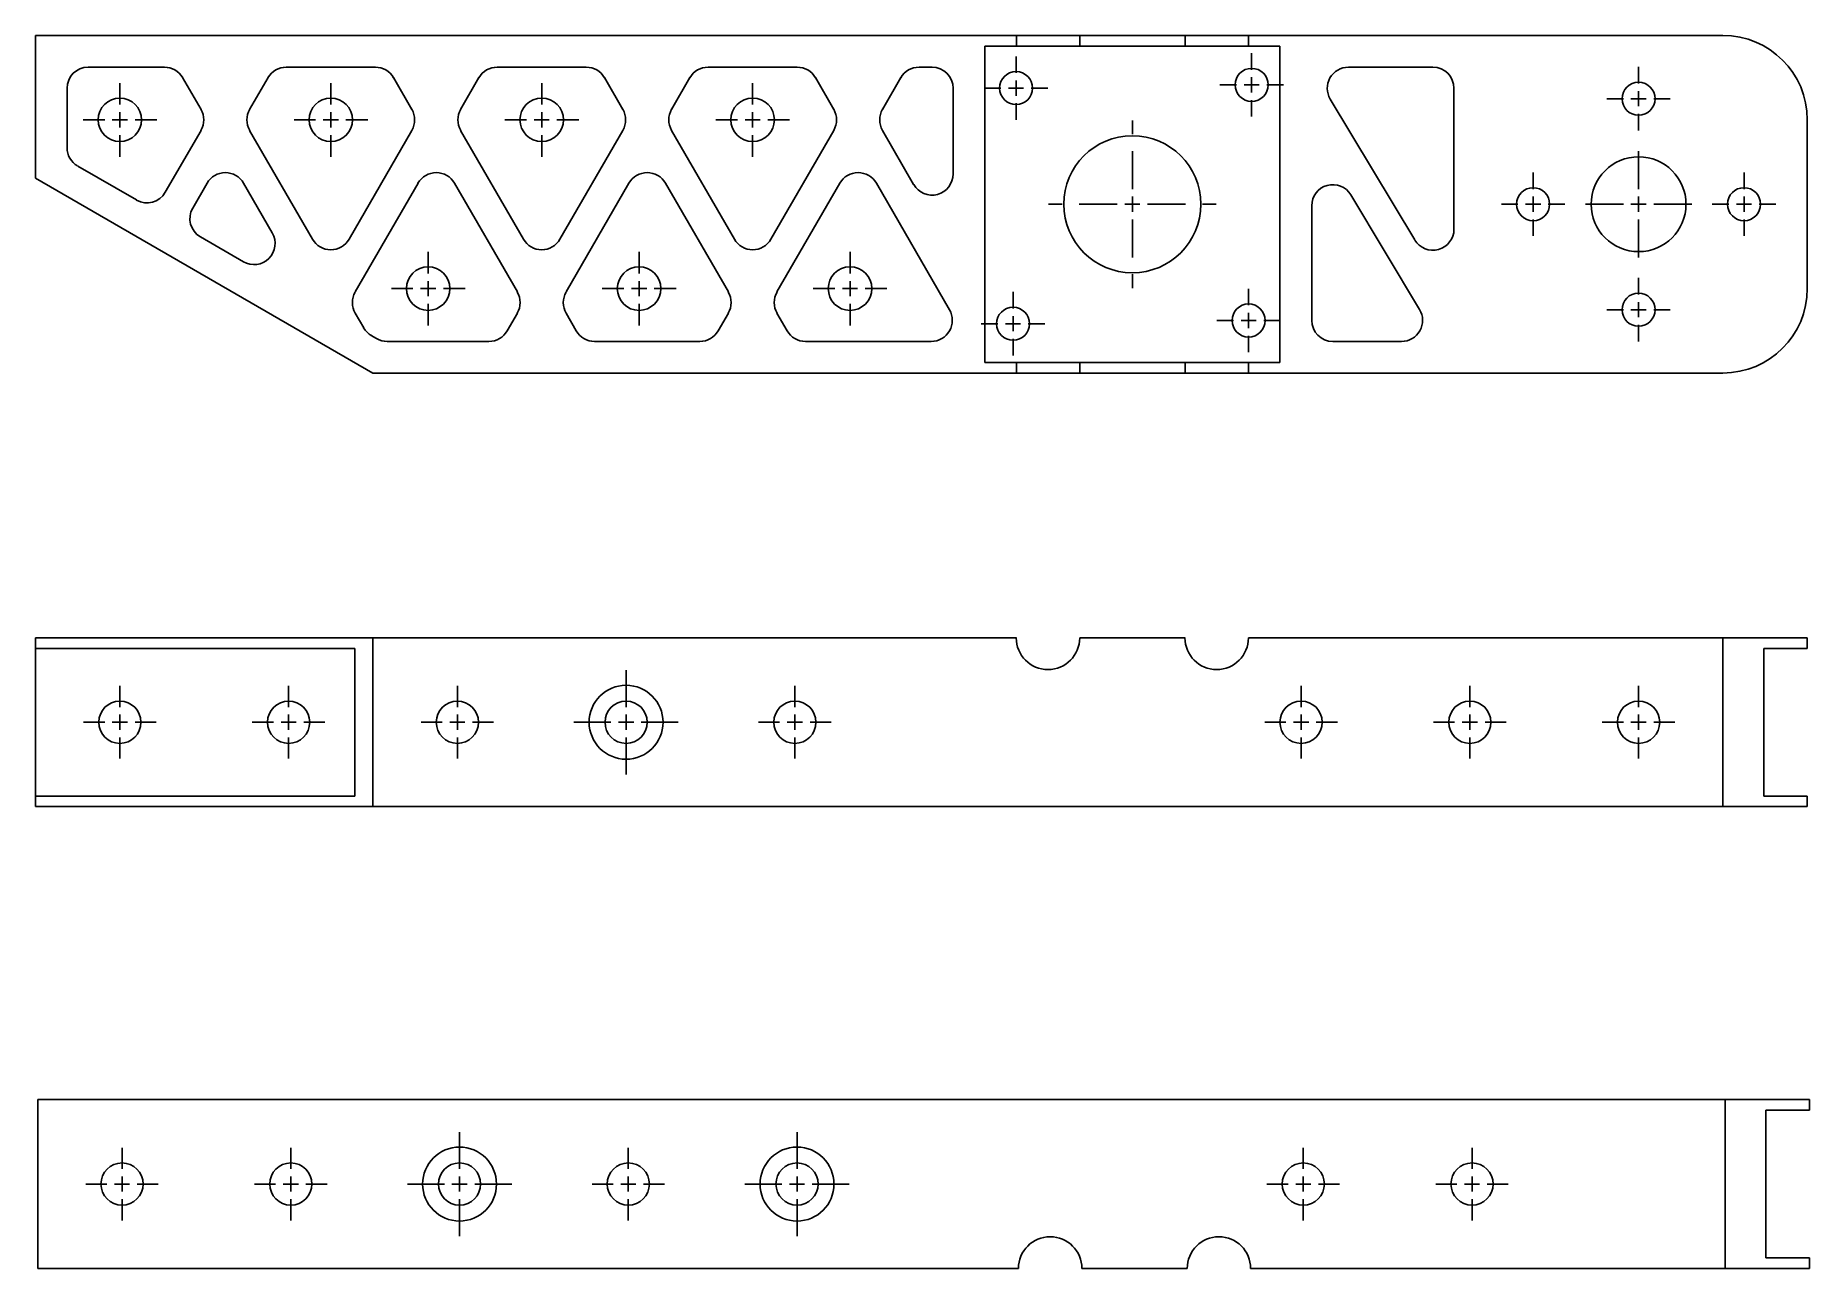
# Model space of a CAD drawing. Extents: x 0.5 to 11, y 0.8 to 8.1.
import ezdxf

# ---------------------------------------------------------------- set-up
doc = ezdxf.new("R2010")
doc.units = 0
doc.header["$LTSCALE"] = 0.5
doc.header["$MEASUREMENT"] = 0
doc.linetypes.add('CENTER', pattern=[0.72, 0.45, -0.09, 0.09, -0.09])
for name, color, linetype in [('CENTERMARKS', 7, 'CONTINUOUS'), ('TANGENT_LINES', 7, 'CONTINUOUS'), ('VISIBLE', 7, 'CONTINUOUS')]:
    doc.layers.add(name, color=color, linetype=linetype)

msp = doc.modelspace()

# ---------------------------------------------------------------- linework, layer by layer
at = {"layer": 'CENTERMARKS', "linetype": 'CENTER'}
for p, q in [((6.336, 7.843), (6.336, 7.941)), ((7.732, 7.862), (7.732, 7.96)), ((1.025, 7.655), (1.025, 7.783)), ((2.275, 7.655), (2.275, 7.783)), ((3.525, 7.655), (3.525, 7.783)), ((4.775, 7.655), (4.775, 7.783)), ((10.025, 7.78), (10.025, 7.878)), ((6.246, 7.753), (6.148, 7.753)), ((6.426, 7.753), (6.524, 7.753)), ((7.642, 7.772), (7.544, 7.772)), ((7.732, 7.682), (7.732, 7.584)), ((7.822, 7.772), (7.92, 7.772)), ((9.935, 7.69), (9.837, 7.69)), ((10.115, 7.69), (10.213, 7.69)), ((6.336, 7.663), (6.336, 7.565)), ((10.025, 7.6), (10.025, 7.502)), ((0.935, 7.565), (0.807, 7.565)), ((1.025, 7.475), (1.025, 7.346)), ((1.115, 7.565), (1.244, 7.565)), ((2.185, 7.565), (2.057, 7.565)), ((2.275, 7.475), (2.275, 7.346)), ((2.365, 7.565), (2.494, 7.565)), ((3.435, 7.565), (3.307, 7.565)), ((3.525, 7.475), (3.525, 7.346)), ((3.615, 7.565), (3.744, 7.565)), ((4.685, 7.565), (4.557, 7.565)), ((4.775, 7.475), (4.775, 7.346)), ((4.865, 7.565), (4.994, 7.565)), ((7.025, 7.155), (7.025, 7.561)), ((10.025, 7.155), (10.025, 7.436)), ((9.4, 7.155), (9.4, 7.253)), ((10.65, 7.155), (10.65, 7.253)), ((6.935, 7.065), (6.529, 7.065)), ((7.115, 7.065), (7.521, 7.065)), ((9.31, 7.065), (9.212, 7.065)), ((9.49, 7.065), (9.588, 7.065)), ((9.935, 7.065), (9.654, 7.065)), ((10.115, 7.065), (10.396, 7.065)), ((10.56, 7.065), (10.462, 7.065)), ((10.74, 7.065), (10.838, 7.065)), ((7.025, 6.975), (7.025, 6.568)), ((9.4, 6.975), (9.4, 6.877)), ((10.025, 6.975), (10.025, 6.693)), ((10.65, 6.975), (10.65, 6.877)), ((2.852, 6.655), (2.852, 6.783)), ((4.102, 6.655), (4.102, 6.783)), ((5.352, 6.655), (5.352, 6.783)), ((10.025, 6.53), (10.025, 6.628)), ((2.762, 6.565), (2.634, 6.565)), ((2.942, 6.565), (3.071, 6.565)), ((4.012, 6.565), (3.884, 6.565)), ((4.192, 6.565), (4.321, 6.565)), ((5.262, 6.565), (5.134, 6.565)), ((5.442, 6.565), (5.571, 6.565)), ((6.318, 6.447), (6.318, 6.545)), ((7.714, 6.466), (7.714, 6.564)), ((2.852, 6.475), (2.852, 6.346)), ((4.102, 6.475), (4.102, 6.346)), ((5.352, 6.475), (5.352, 6.346)), ((9.935, 6.44), (9.837, 6.44)), ((10.115, 6.44), (10.213, 6.44)), ((6.228, 6.357), (6.13, 6.357)), ((6.408, 6.357), (6.506, 6.357)), ((7.624, 6.376), (7.526, 6.376)), ((7.804, 6.376), (7.902, 6.376)), ((10.025, 6.35), (10.025, 6.252)), ((6.318, 6.267), (6.318, 6.169)), ((7.714, 6.286), (7.714, 6.188)), ((1.025, 4.086), (1.025, 4.211)), ((2.025, 4.086), (2.025, 4.211)), ((3.025, 4.086), (3.025, 4.211)), ((4.025, 4.086), (4.025, 4.305)), ((5.025, 4.086), (5.025, 4.211)), ((8.025, 4.086), (8.025, 4.211)), ((9.025, 4.086), (9.025, 4.211)), ((10.025, 4.086), (10.025, 4.211)), ((0.935, 3.996), (0.81, 3.996)), ((1.115, 3.996), (1.24, 3.996)), ((1.935, 3.996), (1.81, 3.996)), ((2.115, 3.996), (2.24, 3.996)), ((2.935, 3.996), (2.81, 3.996)), ((3.115, 3.996), (3.24, 3.996)), ((3.935, 3.996), (3.716, 3.996)), ((4.115, 3.996), (4.334, 3.996)), ((4.935, 3.996), (4.81, 3.996)), ((5.115, 3.996), (5.24, 3.996)), ((7.935, 3.996), (7.81, 3.996)), ((8.115, 3.996), (8.24, 3.996)), ((8.935, 3.996), (8.81, 3.996)), ((9.115, 3.996), (9.24, 3.996)), ((9.935, 3.996), (9.81, 3.996)), ((10.115, 3.996), (10.24, 3.996)), ((1.025, 3.906), (1.025, 3.781)), ((2.025, 3.906), (2.025, 3.781)), ((3.025, 3.906), (3.025, 3.781)), ((4.025, 3.906), (4.025, 3.687)), ((5.025, 3.906), (5.025, 3.781)), ((8.025, 3.906), (8.025, 3.781)), ((9.025, 3.906), (9.025, 3.781)), ((10.025, 3.906), (10.025, 3.781)), ((1.038, 1.35), (1.038, 1.475)), ((2.038, 1.35), (2.038, 1.475)), ((3.038, 1.35), (3.038, 1.568)), ((4.038, 1.35), (4.038, 1.475)), ((5.038, 1.35), (5.038, 1.568)), ((8.038, 1.35), (8.038, 1.475)), ((9.038, 1.35), (9.038, 1.475)), ((0.948, 1.26), (0.823, 1.26)), ((1.038, 1.17), (1.038, 1.045)), ((1.128, 1.26), (1.253, 1.26)), ((1.948, 1.26), (1.823, 1.26)), ((2.038, 1.17), (2.038, 1.045)), ((2.128, 1.26), (2.253, 1.26)), ((2.948, 1.26), (2.729, 1.26)), ((3.038, 1.17), (3.038, 0.951)), ((3.128, 1.26), (3.347, 1.26)), ((3.948, 1.26), (3.823, 1.26)), ((4.038, 1.17), (4.038, 1.045)), ((4.128, 1.26), (4.253, 1.26)), ((4.948, 1.26), (4.729, 1.26)), ((5.038, 1.17), (5.038, 0.951)), ((5.128, 1.26), (5.347, 1.26)), ((7.948, 1.26), (7.823, 1.26)), ((8.038, 1.17), (8.038, 1.045)), ((8.128, 1.26), (8.253, 1.26)), ((8.948, 1.26), (8.823, 1.26)), ((9.038, 1.17), (9.038, 1.045)), ((9.128, 1.26), (9.253, 1.26))]:
    msp.add_line(p, q, dxfattribs=at)
at = {"layer": 'CENTERMARKS', "linetype": 'CONTINUOUS'}
for p, q in [((6.336, 7.708), (6.336, 7.798)), ((7.732, 7.727), (7.732, 7.817)), ((6.291, 7.753), (6.381, 7.753)), ((7.687, 7.772), (7.777, 7.772)), ((9.98, 7.69), (10.07, 7.69)), ((10.025, 7.645), (10.025, 7.735)), ((1.025, 7.52), (1.025, 7.61)), ((2.275, 7.52), (2.275, 7.61)), ((3.525, 7.52), (3.525, 7.61)), ((4.775, 7.52), (4.775, 7.61)), ((0.98, 7.565), (1.07, 7.565)), ((2.23, 7.565), (2.32, 7.565)), ((3.48, 7.565), (3.57, 7.565)), ((4.73, 7.565), (4.82, 7.565)), ((6.98, 7.065), (7.07, 7.065)), ((7.025, 7.02), (7.025, 7.11)), ((9.355, 7.065), (9.445, 7.065)), ((9.4, 7.02), (9.4, 7.11)), ((9.98, 7.065), (10.07, 7.065)), ((10.025, 7.02), (10.025, 7.11)), ((10.605, 7.065), (10.695, 7.065)), ((10.65, 7.02), (10.65, 7.11)), ((2.807, 6.565), (2.897, 6.565)), ((2.852, 6.52), (2.852, 6.61)), ((4.057, 6.565), (4.147, 6.565)), ((4.102, 6.52), (4.102, 6.61)), ((5.307, 6.565), (5.397, 6.565)), ((5.352, 6.52), (5.352, 6.61)), ((7.714, 6.331), (7.714, 6.421)), ((9.98, 6.44), (10.07, 6.44)), ((10.025, 6.395), (10.025, 6.485)), ((6.273, 6.357), (6.363, 6.357)), ((6.318, 6.312), (6.318, 6.402)), ((7.669, 6.376), (7.759, 6.376)), ((0.98, 3.996), (1.07, 3.996)), ((1.025, 3.951), (1.025, 4.041)), ((1.98, 3.996), (2.07, 3.996)), ((2.025, 3.951), (2.025, 4.041)), ((2.98, 3.996), (3.07, 3.996)), ((3.025, 3.951), (3.025, 4.041)), ((3.98, 3.996), (4.07, 3.996)), ((4.025, 3.951), (4.025, 4.041)), ((4.98, 3.996), (5.07, 3.996)), ((5.025, 3.951), (5.025, 4.041)), ((7.98, 3.996), (8.07, 3.996)), ((8.025, 3.951), (8.025, 4.041)), ((8.98, 3.996), (9.07, 3.996)), ((9.025, 3.951), (9.025, 4.041)), ((9.98, 3.996), (10.07, 3.996)), ((10.025, 3.951), (10.025, 4.041)), ((1.038, 1.215), (1.038, 1.305)), ((2.038, 1.215), (2.038, 1.305)), ((3.038, 1.215), (3.038, 1.305)), ((4.038, 1.215), (4.038, 1.305)), ((5.038, 1.215), (5.038, 1.305)), ((8.038, 1.215), (8.038, 1.305)), ((9.038, 1.215), (9.038, 1.305)), ((0.993, 1.26), (1.083, 1.26)), ((1.993, 1.26), (2.083, 1.26)), ((2.993, 1.26), (3.083, 1.26)), ((3.993, 1.26), (4.083, 1.26)), ((4.993, 1.26), (5.083, 1.26)), ((7.993, 1.26), (8.083, 1.26)), ((8.993, 1.26), (9.083, 1.26))]:
    msp.add_line(p, q, dxfattribs=at)
at = {"layer": 'TANGENT_LINES'}
for p, q in [((10.525, 3.496), (10.525, 4.496)), ((10.538, 1.76), (10.538, 0.76))]:
    msp.add_line(p, q, dxfattribs=at)
at = {"layer": 'VISIBLE'}
for p, q in [((0.525, 8.065), (6.338, 8.065)), ((0.525, 8.065), (0.525, 7.219)), ((6.15, 8.002), (6.15, 6.127)), ((6.338, 8.002), (6.15, 8.002)), ((6.338, 8.065), (6.338, 8.002)), ((6.338, 8.065), (6.713, 8.065)), ((6.338, 8.002), (6.713, 8.002)), ((6.713, 8.065), (7.338, 8.065)), ((6.713, 8.002), (6.713, 8.065)), ((7.338, 8.002), (6.713, 8.002)), ((7.338, 8.065), (7.338, 8.002)), ((7.338, 8.065), (7.713, 8.065)), ((7.338, 8.002), (7.713, 8.002)), ((7.713, 8.065), (10.525, 8.065)), ((7.713, 8.002), (7.713, 8.065)), ((7.9, 8.002), (7.713, 8.002)), ((7.9, 8.002), (7.9, 6.127)), ((0.837, 7.877), (1.289, 7.877)), ((1.397, 7.815), (1.506, 7.627)), ((1.903, 7.815), (1.794, 7.627)), ((2.011, 7.877), (2.539, 7.877)), ((2.647, 7.815), (2.756, 7.627)), ((3.153, 7.815), (3.044, 7.627)), ((3.261, 7.877), (3.789, 7.877)), ((3.897, 7.815), (4.006, 7.627)), ((4.403, 7.815), (4.294, 7.627)), ((4.511, 7.877), (5.039, 7.877)), ((5.147, 7.815), (5.256, 7.627)), ((5.653, 7.815), (5.544, 7.627)), ((5.761, 7.877), (5.838, 7.877)), ((8.305, 7.877), (8.806, 7.877)), ((0.713, 7.752), (0.713, 7.4)), ((5.963, 7.752), (5.963, 7.244)), ((8.198, 7.688), (8.699, 6.853)), ((8.931, 7.752), (8.931, 6.917)), ((1.506, 7.502), (1.294, 7.136)), ((1.794, 7.502), (2.167, 6.857)), ((2.756, 7.502), (2.383, 6.857)), ((3.044, 7.502), (3.417, 6.857)), ((4.006, 7.502), (3.633, 6.857)), ((4.294, 7.502), (4.667, 6.857)), ((5.256, 7.502), (4.883, 6.857)), ((5.544, 7.502), (5.729, 7.182)), ((11.025, 7.565), (11.025, 6.565)), ((1.124, 7.09), (0.775, 7.291)), ((2.525, 6.065), (0.525, 7.219)), ((1.542, 7.19), (1.457, 7.042)), ((1.758, 7.19), (1.928, 6.895)), ((2.792, 7.19), (2.419, 6.545)), ((3.008, 7.19), (3.381, 6.545)), ((4.042, 7.19), (3.669, 6.545)), ((4.258, 7.19), (4.631, 6.545)), ((5.292, 7.19), (4.919, 6.545)), ((5.508, 7.19), (5.941, 6.44)), ((8.088, 7.056), (8.088, 6.377)), ((8.32, 7.12), (8.727, 6.441)), ((1.758, 6.724), (1.502, 6.871)), ((2.419, 6.42), (2.47, 6.332)), ((3.381, 6.42), (3.32, 6.315)), ((3.669, 6.42), (3.73, 6.315)), ((4.631, 6.42), (4.57, 6.315)), ((4.919, 6.42), (4.98, 6.315)), ((2.546, 6.269), (2.515, 6.287)), ((2.609, 6.252), (3.212, 6.252)), ((3.838, 6.252), (4.462, 6.252)), ((5.088, 6.252), (5.833, 6.252)), ((8.213, 6.252), (8.62, 6.252)), ((6.338, 6.127), (6.15, 6.127)), ((6.338, 6.127), (6.338, 6.065)), ((6.338, 6.127), (6.713, 6.127)), ((6.713, 6.065), (6.713, 6.127)), ((7.338, 6.127), (6.713, 6.127)), ((7.338, 6.127), (7.338, 6.065)), ((7.338, 6.127), (7.713, 6.127)), ((7.713, 6.065), (7.713, 6.127)), ((7.9, 6.127), (7.713, 6.127)), ((2.525, 6.065), (6.338, 6.065)), ((6.713, 6.065), (6.338, 6.065)), ((6.713, 6.065), (7.338, 6.065)), ((7.713, 6.065), (7.338, 6.065)), ((7.713, 6.065), (10.525, 6.065)), ((0.525, 4.433), (0.525, 4.496)), ((2.525, 4.496), (0.525, 4.496)), ((0.525, 4.433), (0.525, 3.558)), ((2.417, 4.433), (0.525, 4.433)), ((2.417, 4.433), (2.417, 3.558)), ((2.525, 3.496), (2.525, 4.496)), ((2.525, 4.496), (6.338, 4.496)), ((6.713, 4.496), (7.338, 4.496)), ((7.713, 4.496), (10.525, 4.496)), ((10.525, 4.496), (11.025, 4.496)), ((10.767, 4.433), (10.767, 3.558)), ((10.767, 4.433), (11.025, 4.433)), ((11.025, 4.433), (11.025, 4.496)), ((0.525, 3.496), (0.525, 3.558)), ((2.417, 3.558), (0.525, 3.558)), ((2.525, 3.496), (0.525, 3.496)), ((2.525, 3.496), (10.525, 3.496)), ((10.525, 3.496), (11.025, 3.496)), ((10.767, 3.558), (11.025, 3.558)), ((11.025, 3.496), (11.025, 3.558)), ((0.538, 1.76), (10.538, 1.76)), ((0.538, 0.76), (0.538, 1.76)), ((11.038, 1.76), (10.538, 1.76)), ((10.78, 0.822), (10.78, 1.697)), ((11.038, 1.697), (10.78, 1.697)), ((11.038, 1.76), (11.038, 1.697)), ((0.538, 0.76), (6.35, 0.76)), ((6.725, 0.76), (7.35, 0.76)), ((7.725, 0.76), (10.538, 0.76)), ((11.038, 0.76), (10.538, 0.76)), ((11.038, 0.822), (10.78, 0.822)), ((11.038, 0.822), (11.038, 0.76))]:
    msp.add_line(p, q, dxfattribs=at)
for centre, radius in [((6.336, 7.753), 0.098), ((7.732, 7.772), 0.098), ((10.025, 7.69), 0.098), ((1.025, 7.565), 0.129), ((2.275, 7.565), 0.129), ((3.525, 7.565), 0.129), ((4.775, 7.565), 0.129), ((7.025, 7.065), 0.406), ((10.025, 7.065), 0.281), ((9.4, 7.065), 0.098), ((10.65, 7.065), 0.098), ((2.852, 6.565), 0.129), ((4.102, 6.565), 0.129), ((5.352, 6.565), 0.129), ((10.025, 6.44), 0.098), ((6.318, 6.357), 0.098), ((7.714, 6.376), 0.098), ((4.025, 3.996), 0.219), ((1.025, 3.996), 0.125), ((2.025, 3.996), 0.125), ((3.025, 3.996), 0.125), ((4.025, 3.996), 0.125), ((5.025, 3.996), 0.125), ((8.025, 3.996), 0.125), ((9.025, 3.996), 0.125), ((10.025, 3.996), 0.125), ((3.038, 1.26), 0.219), ((5.038, 1.26), 0.219), ((1.038, 1.26), 0.125), ((2.038, 1.26), 0.125), ((3.038, 1.26), 0.125), ((4.038, 1.26), 0.125), ((5.038, 1.26), 0.125), ((8.038, 1.26), 0.125), ((9.038, 1.26), 0.125)]:
    msp.add_circle(centre, radius, dxfattribs=at)
for centre, radius, start, end in [((10.525, 7.565), 0.5, 0, 90), ((0.837, 7.752), 0.125, 90, 180), ((1.289, 7.752), 0.125, 30, 90), ((2.011, 7.752), 0.125, 90, 150), ((2.539, 7.752), 0.125, 30, 90), ((3.261, 7.752), 0.125, 90, 150), ((3.789, 7.752), 0.125, 30, 90), ((4.511, 7.752), 0.125, 90, 150), ((5.039, 7.752), 0.125, 30, 90), ((5.761, 7.752), 0.125, 90, 150), ((5.838, 7.752), 0.125, 0, 90), ((8.305, 7.752), 0.125, 90, 210.9638), ((8.806, 7.752), 0.125, 0, 90), ((1.397, 7.565), 0.125, 330, 30), ((1.903, 7.565), 0.125, 150, 210), ((2.647, 7.565), 0.125, 330, 30), ((3.153, 7.565), 0.125, 150, 210), ((3.897, 7.565), 0.125, 330, 30), ((4.403, 7.565), 0.125, 150, 210), ((5.147, 7.565), 0.125, 330, 30), ((5.653, 7.565), 0.125, 150, 210), ((0.837, 7.4), 0.125, 180, 240), ((1.65, 7.127), 0.125, 30, 150), ((2.9, 7.127), 0.125, 30, 150), ((4.15, 7.127), 0.125, 30, 150), ((5.4, 7.127), 0.125, 30, 150), ((5.838, 7.244), 0.125, 210, 0), ((8.213, 7.056), 0.125, 30.9638, 180), ((1.186, 7.198), 0.125, 240, 330), ((1.565, 6.98), 0.125, 150, 240), ((1.82, 6.832), 0.125, 240, 30), ((2.275, 6.92), 0.125, 210, 330), ((3.525, 6.92), 0.125, 210, 330), ((4.775, 6.92), 0.125, 210, 330), ((8.806, 6.917), 0.125, 210.9638, 0), ((2.528, 6.482), 0.125, 150, 210), ((3.272, 6.482), 0.125, 330, 30), ((3.778, 6.482), 0.125, 150, 210), ((4.522, 6.482), 0.125, 330, 30), ((5.028, 6.482), 0.125, 150, 210), ((10.525, 6.565), 0.5, 270, 0), ((5.833, 6.377), 0.125, 270, 30), ((8.62, 6.377), 0.125, 270, 30.9638), ((2.578, 6.395), 0.125, 210, 240), ((3.212, 6.377), 0.125, 270, 330), ((3.838, 6.377), 0.125, 210, 270), ((4.462, 6.377), 0.125, 270, 330), ((5.088, 6.377), 0.125, 210, 270), ((8.213, 6.377), 0.125, 180, 270), ((2.609, 6.377), 0.125, 240, 270), ((6.525, 4.496), 0.188, 180, 0), ((7.525, 4.496), 0.188, 180, 0), ((6.538, 0.76), 0.188, 0, 180), ((7.538, 0.76), 0.188, 0, 180)]:
    msp.add_arc(centre, radius, start, end, dxfattribs=at)

doc.saveas('drawing.dxf')
